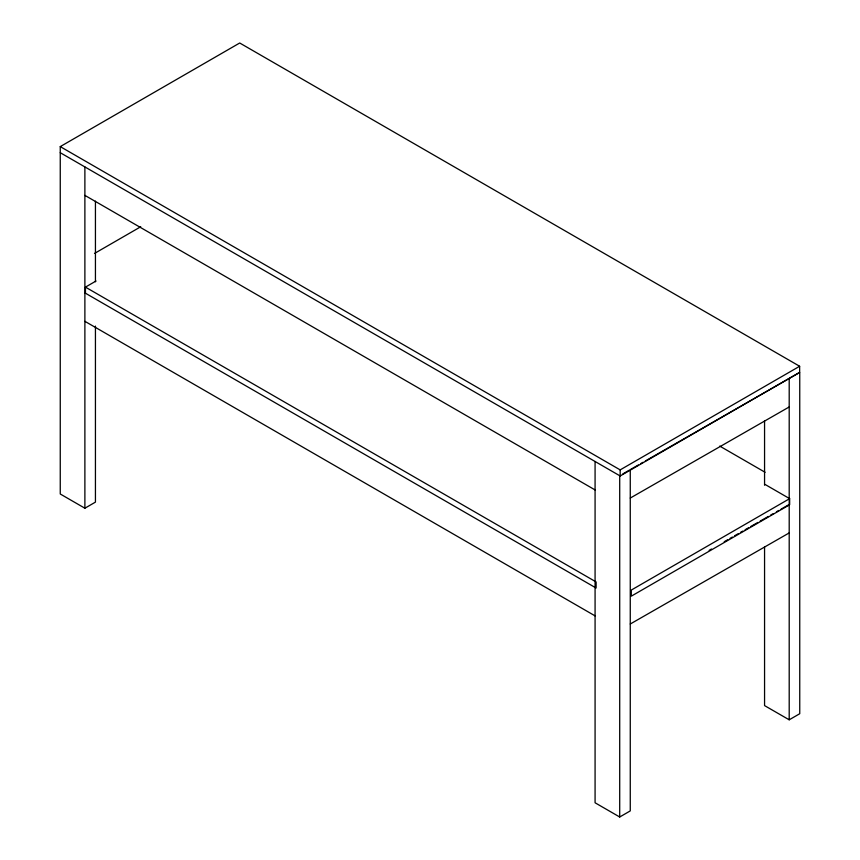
<?xml version="1.0" encoding="UTF-8"?>
<svg xmlns="http://www.w3.org/2000/svg" width="860" height="860" viewBox="0 0 860 860"><rect width="100%" height="100%" fill="white"/><g stroke="black" fill="none" stroke-linecap="round" stroke-linejoin="round"><path stroke-width="1.29" d="M95.438 326.101L95.438 502.122L84.882 508.217L60.254 493.995L60.254 146.608L239.714 43L799.639 366.263L799.639 372.358L620.167 475.978L60.254 152.704M94.493 253.453L140.728 226.76M85.452 293.217L85.452 287.122L96.008 281.026M60.254 146.608L620.167 469.882L799.639 366.263M622.876 473.881L629.208 470.226M645.344 460.971L799.746 372.434L799.746 713.714L789.2 719.809L764.562 705.598L764.562 547.046M789.652 498.649L631.304 590.067L631.304 596.163L789.652 504.745L789.652 498.649L765.024 484.427M595.077 461.487L595.077 802.778L619.705 817L630.262 810.905L630.262 469.614L638.389 464.959M640.711 463.637L643.022 462.304M630.262 498.058L789.2 406.963M709.145 550.357L711.467 549.024M724.227 541.714L727.711 539.714M730.033 538.381L732.354 537.059M734.676 535.726L738.149 533.727M740.471 532.404L742.793 531.072M745.115 529.738L748.598 527.75M750.909 526.417L757.875 522.428M760.197 521.096L768.313 516.441M770.635 515.119L772.957 513.785M776.429 511.786L778.751 510.464M781.073 509.131L789.2 504.476M630.262 624.005L789.2 532.92M719.745 446.093L765.11 472.29M84.882 195.37L595.077 489.931M85.452 287.122L596.12 581.941L596.12 588.036L84.882 292.884M84.882 321.317L595.077 615.878M789.2 378.518L789.2 719.809M764.562 420.733L764.562 485.233M620.167 469.882L620.167 475.978M619.705 475.709L619.705 817M95.438 201.143L95.438 281.768M84.882 166.926L84.882 508.217"/></g></svg>
